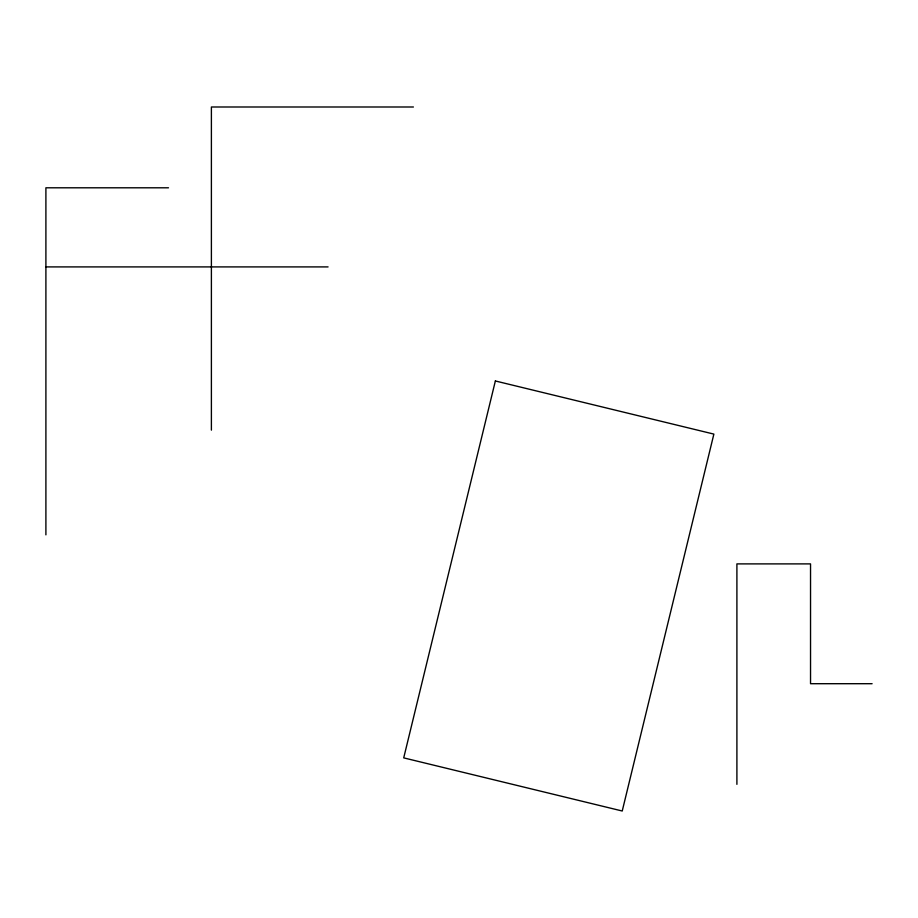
<?xml version="1.0" encoding="UTF-8"?>
<svg xmlns="http://www.w3.org/2000/svg" width="918" height="918" viewBox="0 0 918 918"><rect width="100%" height="100%" fill="white"/><g stroke="black" fill="none" stroke-linecap="round" stroke-linejoin="round"><path stroke-width="1.38" d="M413.41 106.993L211.392 106.993L211.392 430.129M168.499 187.8L45.9 187.8L45.9 534.85M45.9 266.909L328.07 266.909M872.1 683.703L810.537 683.703L810.537 563.893L736.902 563.893L736.902 784.339M495.364 380.97L403.713 757.878L622.232 811.007L713.871 434.099L495.364 380.97"/></g></svg>
